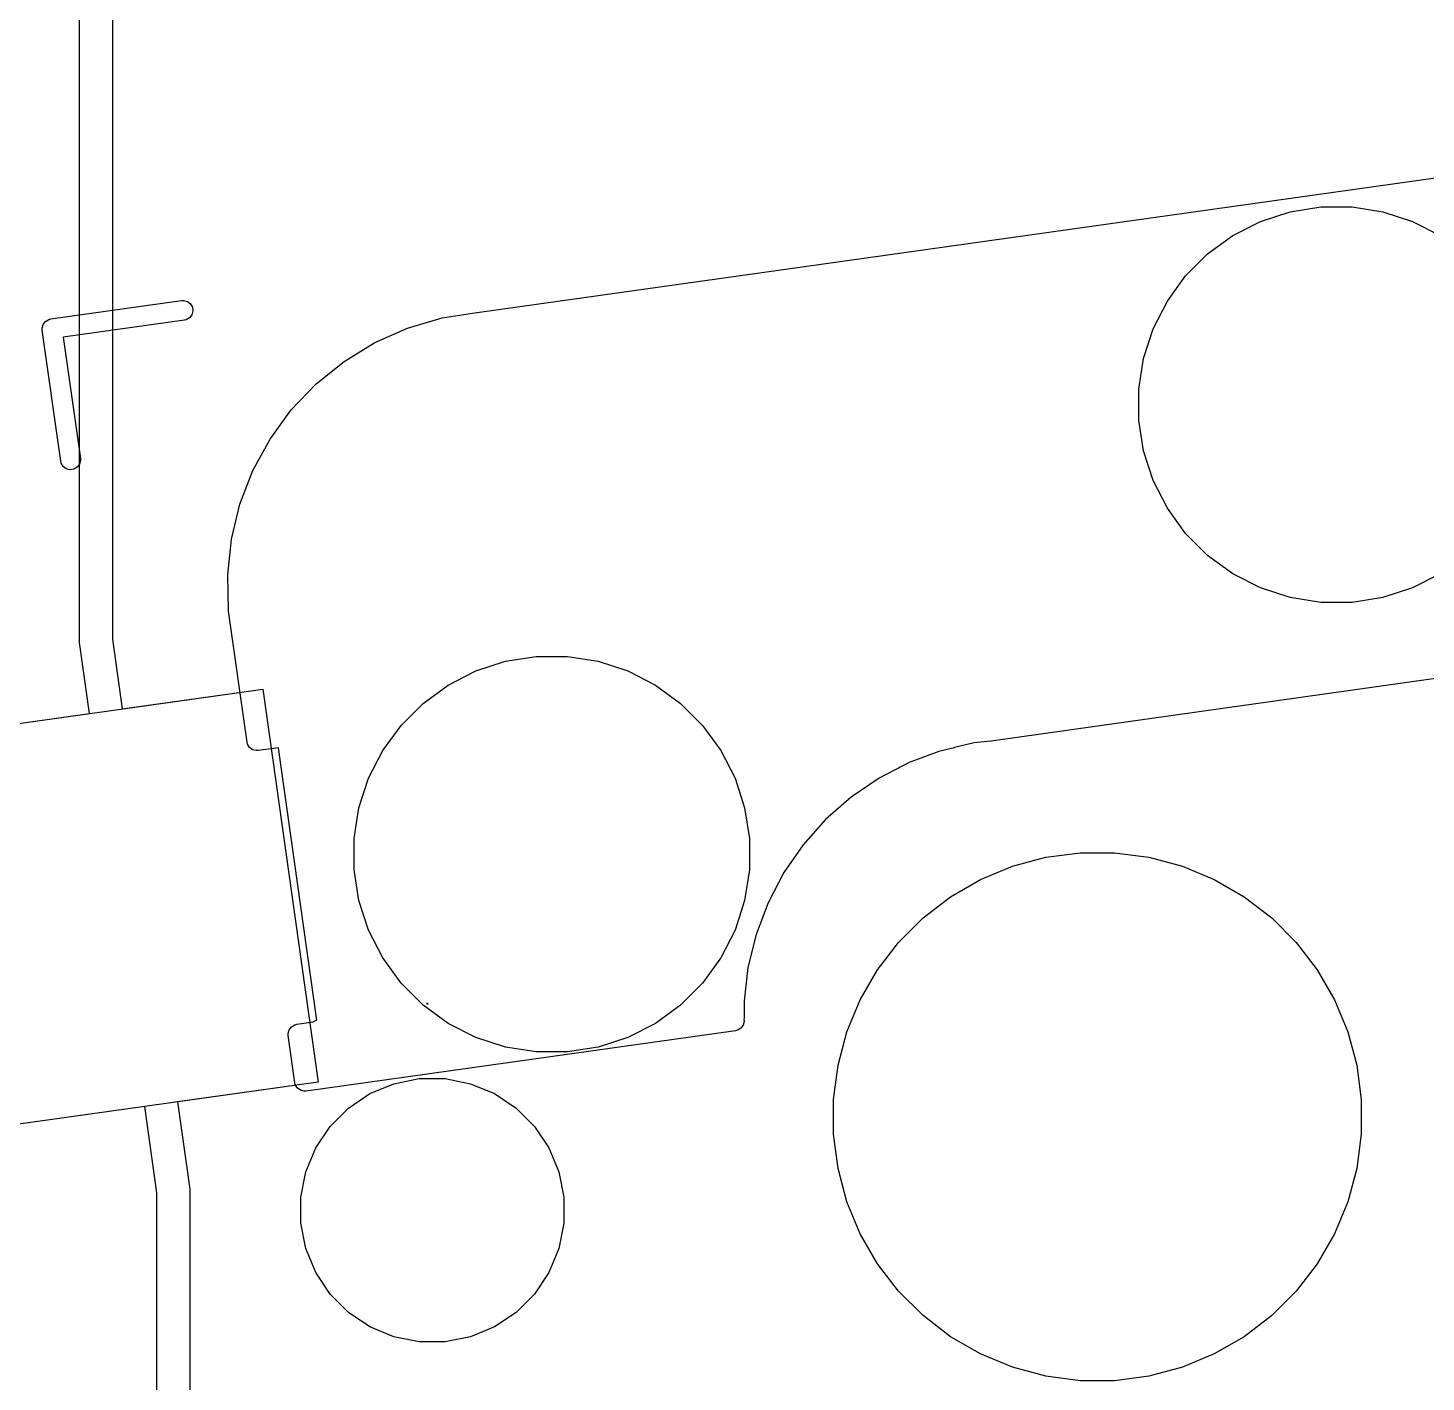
# Model space of a CAD drawing. Header units: millimetres. Extents: x 14 to 286, y -133 to -45.
# Drawn here: x 217.11 to 227.69, y -96.73 to -86.49 of the extents above; entities that cross this region are included whole.
import ezdxf

# ---------------------------------------------------------------- set-up
doc = ezdxf.new("R2010")
doc.units = ezdxf.units.MM
for name, color, linetype, true_color in [('B.Cu', 153, 'CONTINUOUS', 0x4d7fc4), ('B.Mask', 4, 'CONTINUOUS', 0x02ffee), ('B.Paste', 132, 'CONTINUOUS', 0x00c2c2), ('B.Silkscreen', 31, 'CONTINUOUS', 0xe8b2a7), ('F.Mask', 201, 'CONTINUOUS', 0xd864ff), ('F.Silkscreen', 41, 'CONTINUOUS', 0xf2eda1), ('User.Drawings', 9, 'CONTINUOUS', 0xc2c2c2)]:
    doc.layers.add(name, color=color, linetype=linetype, true_color=true_color)

msp = doc.modelspace()

# ---------------------------------------------------------------- linework, layer by layer
at = {"layer": 'B.Cu', "linetype": 'CONTINUOUS'}
for p, q in [((217.7521, -75.3729), (217.7521, -91.112962)), ((217.5021, -91.1217), (217.5021, -75.424676)), ((217.502955, -91.130385), (217.5021, -91.1217)), ((217.503317, -91.139097), (217.502955, -91.130385)), ((217.578651, -91.675109), (217.503317, -91.139097)), ((217.7521, -91.112962), (217.826217, -91.640316)), ((217.826217, -91.640316), (218.890719, -91.49071)), ((218.890719, -91.49071), (219.308238, -94.461514)), ((215.622834, -91.949982), (217.578651, -91.675109)), ((219.308238, -94.461514), (218.243746, -94.611118)), ((218.243746, -94.611118), (218.336684, -95.272403)), ((217.996178, -94.645912), (216.040353, -94.920786)), ((218.0879, -95.298537), (217.996178, -94.645912)), ((218.336684, -95.272403), (218.337045, -95.281126)), ((218.0879, -101.273), (218.0879, -95.298537)), ((218.337045, -95.281126), (218.3379, -95.2898)), ((218.3379, -95.2898), (218.3379, -101.221224))]:
    msp.add_line(p, q, dxfattribs=at)
at = {"layer": 'B.Mask', "linetype": 'CONTINUOUS'}
for p, q in [((226.660214, -87.881187), (226.892693, -87.844366)), ((226.892693, -87.844366), (227.128071, -87.844366)), ((227.128071, -87.844366), (227.36055, -87.881187)), ((226.226634, -88.060782), (226.436357, -87.953923)), ((226.436357, -87.953923), (226.660214, -87.881187)), ((227.36055, -87.881187), (227.584407, -87.953923)), ((227.584407, -87.953923), (227.79413, -88.060782)), ((226.03621, -88.199133), (226.226634, -88.060782)), ((225.869773, -88.36557), (226.03621, -88.199133)), ((225.731422, -88.555994), (225.869773, -88.36557)), ((225.624563, -88.765717), (225.731422, -88.555994)), ((225.551827, -88.989574), (225.624563, -88.765717)), ((225.515006, -89.222053), (225.551827, -88.989574)), ((225.515006, -89.457431), (225.515006, -89.222053)), ((225.551827, -89.68991), (225.515006, -89.457431)), ((225.624563, -89.913767), (225.551827, -89.68991)), ((225.731422, -90.12349), (225.624563, -89.913767)), ((225.869773, -90.313914), (225.731422, -90.12349)), ((226.03621, -90.480351), (225.869773, -90.313914)), ((226.226634, -90.618702), (226.03621, -90.480351)), ((226.436357, -90.725561), (226.226634, -90.618702)), ((227.79413, -90.618702), (227.584407, -90.725561)), ((226.660214, -90.798297), (226.436357, -90.725561)), ((227.584407, -90.725561), (227.36055, -90.798297)), ((226.892693, -90.835118), (226.660214, -90.798297)), ((227.128071, -90.835118), (226.892693, -90.835118)), ((227.36055, -90.798297), (227.128071, -90.835118)), ((220.725511, -91.280214), (220.95799, -91.243393)), ((220.95799, -91.243393), (221.193368, -91.243393)), ((221.193368, -91.243393), (221.425847, -91.280214)), ((220.291931, -91.459809), (220.501654, -91.35295)), ((220.501654, -91.35295), (220.725511, -91.280214)), ((221.425847, -91.280214), (221.649704, -91.35295)), ((221.649704, -91.35295), (221.859427, -91.459809)), ((220.101507, -91.59816), (220.291931, -91.459809)), ((221.859427, -91.459809), (222.049851, -91.59816)), ((215.622834, -91.949982), (218.890719, -91.49071)), ((218.890719, -91.49071), (219.308238, -94.461514)), ((219.93507, -91.764597), (220.101507, -91.59816)), ((222.049851, -91.59816), (222.216288, -91.764597)), ((219.796719, -91.955021), (219.93507, -91.764597)), ((222.216288, -91.764597), (222.354639, -91.955021)), ((219.68986, -92.164744), (219.796719, -91.955021)), ((222.354639, -91.955021), (222.461498, -92.164744)), ((219.617124, -92.388601), (219.68986, -92.164744)), ((222.461498, -92.164744), (222.534234, -92.388601)), ((219.580303, -92.62108), (219.617124, -92.388601)), ((222.534234, -92.388601), (222.571055, -92.62108)), ((219.580303, -92.856458), (219.580303, -92.62108)), ((222.571055, -92.62108), (222.571055, -92.856458)), ((224.811919, -92.762229), (225.071294, -92.728082)), ((225.071294, -92.728082), (225.332906, -92.728082)), ((225.332906, -92.728082), (225.592281, -92.762229)), ((224.317523, -92.930055), (224.559221, -92.82994)), ((224.559221, -92.82994), (224.811919, -92.762229)), ((225.592281, -92.762229), (225.844979, -92.82994)), ((225.844979, -92.82994), (226.086677, -92.930055)), ((219.617124, -93.088937), (219.580303, -92.856458)), ((222.571055, -92.856458), (222.534234, -93.088937)), ((224.09096, -93.060861), (224.317523, -92.930055)), ((226.086677, -92.930055), (226.31324, -93.060861)), ((219.68986, -93.312794), (219.617124, -93.088937)), ((222.534234, -93.088937), (222.461498, -93.312794)), ((223.883408, -93.22012), (224.09096, -93.060861)), ((226.31324, -93.060861), (226.520792, -93.22012)), ((223.69842, -93.405108), (223.883408, -93.22012)), ((226.520792, -93.22012), (226.70578, -93.405108)), ((219.796719, -93.522517), (219.68986, -93.312794)), ((222.461498, -93.312794), (222.354639, -93.522517)), ((223.539161, -93.61266), (223.69842, -93.405108)), ((226.70578, -93.405108), (226.865039, -93.61266)), ((219.93507, -93.712941), (219.796719, -93.522517)), ((222.354639, -93.522517), (222.216288, -93.712941)), ((223.408355, -93.839223), (223.539161, -93.61266)), ((226.865039, -93.61266), (226.995845, -93.839223)), ((220.101507, -93.879378), (219.93507, -93.712941)), ((222.216288, -93.712941), (222.049851, -93.879378)), ((220.291931, -94.017729), (220.101507, -93.879378)), ((222.049851, -93.879378), (221.859427, -94.017729)), ((223.30824, -94.080921), (223.408355, -93.839223)), ((226.995845, -93.839223), (227.09596, -94.080921)), ((220.501654, -94.124588), (220.291931, -94.017729)), ((221.859427, -94.017729), (221.649704, -94.124588)), ((223.240529, -94.333619), (223.30824, -94.080921)), ((227.09596, -94.080921), (227.163671, -94.333619)), ((220.725511, -94.197324), (220.501654, -94.124588)), ((220.95799, -94.234145), (220.725511, -94.197324)), ((221.425847, -94.197324), (221.193368, -94.234145)), ((221.649704, -94.124588), (221.425847, -94.197324)), ((221.193368, -94.234145), (220.95799, -94.234145)), ((223.206382, -94.592994), (223.240529, -94.333619)), ((227.163671, -94.333619), (227.197818, -94.592994)), ((219.308238, -94.461514), (216.040353, -94.920786)), ((219.700141, -94.548878), (219.881253, -94.473859)), ((219.881253, -94.473859), (220.073521, -94.435614)), ((220.073521, -94.435614), (220.269555, -94.435614)), ((220.269555, -94.435614), (220.461823, -94.473859)), ((220.461823, -94.473859), (220.642935, -94.548878)), ((219.537145, -94.657789), (219.700141, -94.548878)), ((220.642935, -94.548878), (220.805931, -94.657789)), ((223.206382, -94.854606), (223.206382, -94.592994)), ((227.197818, -94.592994), (227.197818, -94.854606)), ((219.398528, -94.796406), (219.537145, -94.657789)), ((220.805931, -94.657789), (220.944548, -94.796406)), ((219.289617, -94.959402), (219.398528, -94.796406)), ((220.944548, -94.796406), (221.053459, -94.959402)), ((223.240529, -95.113981), (223.206382, -94.854606)), ((227.197818, -94.854606), (227.163671, -95.113981)), ((219.214598, -95.140514), (219.289617, -94.959402)), ((221.053459, -94.959402), (221.128478, -95.140514)), ((219.176353, -95.332782), (219.214598, -95.140514)), ((221.128478, -95.140514), (221.166723, -95.332782)), ((223.30824, -95.366679), (223.240529, -95.113981)), ((227.163671, -95.113981), (227.09596, -95.366679)), ((219.176353, -95.528816), (219.176353, -95.332782)), ((221.166723, -95.332782), (221.166723, -95.528816)), ((223.408355, -95.608377), (223.30824, -95.366679)), ((227.09596, -95.366679), (226.995845, -95.608377)), ((219.214598, -95.721084), (219.176353, -95.528816)), ((221.166723, -95.528816), (221.128478, -95.721084)), ((223.539161, -95.83494), (223.408355, -95.608377)), ((226.995845, -95.608377), (226.865039, -95.83494)), ((219.289617, -95.902196), (219.214598, -95.721084)), ((221.128478, -95.721084), (221.053459, -95.902196)), ((219.398528, -96.065192), (219.289617, -95.902196)), ((221.053459, -95.902196), (220.944548, -96.065192)), ((223.69842, -96.042492), (223.539161, -95.83494)), ((226.865039, -95.83494), (226.70578, -96.042492)), ((219.537145, -96.203809), (219.398528, -96.065192)), ((220.944548, -96.065192), (220.805931, -96.203809)), ((223.883408, -96.22748), (223.69842, -96.042492)), ((226.70578, -96.042492), (226.520792, -96.22748)), ((219.700141, -96.31272), (219.537145, -96.203809)), ((220.805931, -96.203809), (220.642935, -96.31272)), ((224.09096, -96.386739), (223.883408, -96.22748)), ((226.520792, -96.22748), (226.31324, -96.386739)), ((219.881253, -96.387739), (219.700141, -96.31272)), ((220.642935, -96.31272), (220.461823, -96.387739)), ((220.073521, -96.425984), (219.881253, -96.387739)), ((220.269555, -96.425984), (220.073521, -96.425984)), ((220.461823, -96.387739), (220.269555, -96.425984)), ((224.317523, -96.517545), (224.09096, -96.386739)), ((226.31324, -96.386739), (226.086677, -96.517545)), ((224.559221, -96.61766), (224.317523, -96.517545)), ((226.086677, -96.517545), (225.844979, -96.61766)), ((224.811919, -96.685371), (224.559221, -96.61766)), ((225.844979, -96.61766), (225.592281, -96.685371)), ((225.071294, -96.719518), (224.811919, -96.685371)), ((225.332906, -96.719518), (225.071294, -96.719518)), ((225.592281, -96.685371), (225.332906, -96.719518))]:
    msp.add_line(p, q, dxfattribs=at)
at = {"layer": 'B.Paste', "linetype": 'CONTINUOUS'}
for p, q in [((215.622834, -91.949982), (218.890719, -91.49071)), ((218.890719, -91.49071), (219.308238, -94.461514)), ((219.308238, -94.461514), (216.040353, -94.920786))]:
    msp.add_line(p, q, dxfattribs=at)
at = {"layer": 'B.Silkscreen', "linetype": 'CONTINUOUS'}
for p, q in [((220.5101, -88.642619), (228.828353, -87.473564)), ((219.984625, -88.760844), (220.245335, -88.684175)), ((220.245335, -88.684175), (220.50832, -88.64305)), ((220.50832, -88.64305), (220.5101, -88.642619)), ((219.736153, -88.870888), (219.984625, -88.760844)), ((219.50417, -89.012422), (219.736153, -88.870888)), ((219.292646, -89.183025), (219.50417, -89.012422)), ((219.105199, -89.379778), (219.292646, -89.183025)), ((218.945038, -89.599314), (219.105199, -89.379778)), ((218.814902, -89.837878), (218.945038, -89.599314)), ((218.717018, -90.091387), (218.814902, -89.837878)), ((218.653061, -90.355503), (218.717018, -90.091387)), ((218.624125, -90.625708), (218.653061, -90.355503)), ((218.630706, -90.897378), (218.624125, -90.625708)), ((218.63101, -90.898089), (218.630706, -90.897378)), ((218.631135, -90.901099), (218.63101, -90.898089)), ((218.770308, -91.891367), (218.631135, -90.901099)), ((229.350252, -91.18707), (224.398911, -91.882935)), ((218.773771, -91.905656), (218.770308, -91.891367)), ((224.396683, -91.883214), (224.269246, -91.897181)), ((224.397138, -91.883008), (224.396683, -91.883214)), ((224.398911, -91.882935), (224.397138, -91.883008)), ((218.788624, -91.93087), (218.773771, -91.905656)), ((218.811994, -91.948481), (218.788624, -91.93087)), ((218.840326, -91.955809), (218.811994, -91.948481)), ((218.840336, -91.955807), (218.840326, -91.955809)), ((218.855016, -91.955199), (218.840336, -91.955807)), ((219.008507, -91.933627), (218.855016, -91.955199)), ((219.297908, -93.992822), (219.008507, -91.933627)), ((224.002104, -91.962603), (223.779211, -92.044985)), ((224.118195, -91.934122), (224.002104, -91.962603)), ((224.122273, -91.931881), (224.118195, -91.934122)), ((224.269246, -91.897181), (224.122273, -91.931881)), ((223.779211, -92.044985), (223.551339, -92.16252)), ((223.551339, -92.16252), (223.339489, -92.306949)), ((223.339489, -92.306949), (223.146819, -92.476119)), ((223.146819, -92.476119), (222.976203, -92.667509)), ((222.976203, -92.667509), (222.830182, -92.878266)), ((222.830182, -92.878266), (222.710935, -93.105247)), ((222.710935, -93.105247), (222.620239, -93.345068)), ((222.620239, -93.345068), (222.559446, -93.594155)), ((222.559446, -93.594155), (222.529462, -93.848795)), ((220.141169, -93.869834), (220.13044, -93.86614)), ((220.13044, -93.86614), (220.130822, -93.871288)), ((220.130822, -93.871288), (220.141169, -93.869834)), ((222.529462, -93.848795), (222.530164, -93.976992)), ((219.145888, -94.02486), (219.271266, -94.007238)), ((219.271266, -94.007238), (219.294224, -93.993716)), ((219.294224, -93.993716), (219.297908, -93.992822)), ((222.529387, -94.003391), (222.52206, -94.031723)), ((222.530164, -93.976992), (222.527047, -93.986747)), ((222.527047, -93.986747), (222.529387, -94.003391)), ((219.081446, -94.094878), (219.088774, -94.066546)), ((219.082056, -94.109568), (219.081446, -94.094878)), ((219.132158, -94.466063), (219.082056, -94.109568)), ((219.088774, -94.066546), (219.106385, -94.043176)), ((219.106385, -94.043176), (219.131599, -94.028323)), ((219.131599, -94.028323), (219.145888, -94.02486)), ((222.464945, -94.073409), (219.216866, -94.529896)), ((222.479234, -94.069946), (222.464945, -94.073409)), ((222.504449, -94.055093), (222.479234, -94.069946)), ((222.52206, -94.031723), (222.504449, -94.055093)), ((219.135621, -94.480353), (219.132158, -94.466063)), ((219.150474, -94.505567), (219.135621, -94.480353)), ((219.173844, -94.523178), (219.150474, -94.505567)), ((219.202176, -94.530506), (219.173844, -94.523178)), ((219.216866, -94.529896), (219.202176, -94.530506))]:
    msp.add_line(p, q, dxfattribs=at)
at = {"layer": 'F.Mask', "linetype": 'CONTINUOUS'}
for p, q in [((226.660214, -87.881187), (226.892693, -87.844366)), ((226.892693, -87.844366), (227.128071, -87.844366)), ((227.128071, -87.844366), (227.36055, -87.881187)), ((226.226634, -88.060782), (226.436357, -87.953923)), ((226.436357, -87.953923), (226.660214, -87.881187)), ((227.36055, -87.881187), (227.584407, -87.953923)), ((227.584407, -87.953923), (227.79413, -88.060782)), ((226.03621, -88.199133), (226.226634, -88.060782)), ((225.869773, -88.36557), (226.03621, -88.199133)), ((225.731422, -88.555994), (225.869773, -88.36557)), ((225.624563, -88.765717), (225.731422, -88.555994)), ((225.551827, -88.989574), (225.624563, -88.765717)), ((225.515006, -89.222053), (225.551827, -88.989574)), ((225.515006, -89.457431), (225.515006, -89.222053)), ((225.551827, -89.68991), (225.515006, -89.457431)), ((225.624563, -89.913767), (225.551827, -89.68991)), ((225.731422, -90.12349), (225.624563, -89.913767)), ((225.869773, -90.313914), (225.731422, -90.12349)), ((226.03621, -90.480351), (225.869773, -90.313914)), ((226.226634, -90.618702), (226.03621, -90.480351)), ((226.436357, -90.725561), (226.226634, -90.618702)), ((227.79413, -90.618702), (227.584407, -90.725561)), ((226.660214, -90.798297), (226.436357, -90.725561)), ((227.584407, -90.725561), (227.36055, -90.798297)), ((226.892693, -90.835118), (226.660214, -90.798297)), ((227.128071, -90.835118), (226.892693, -90.835118)), ((227.36055, -90.798297), (227.128071, -90.835118)), ((220.725511, -91.280214), (220.95799, -91.243393)), ((220.95799, -91.243393), (221.193368, -91.243393)), ((221.193368, -91.243393), (221.425847, -91.280214)), ((220.291931, -91.459809), (220.501654, -91.35295)), ((220.501654, -91.35295), (220.725511, -91.280214)), ((221.425847, -91.280214), (221.649704, -91.35295)), ((221.649704, -91.35295), (221.859427, -91.459809)), ((220.101507, -91.59816), (220.291931, -91.459809)), ((221.859427, -91.459809), (222.049851, -91.59816)), ((219.93507, -91.764597), (220.101507, -91.59816)), ((222.049851, -91.59816), (222.216288, -91.764597)), ((219.796719, -91.955021), (219.93507, -91.764597)), ((222.216288, -91.764597), (222.354639, -91.955021)), ((219.68986, -92.164744), (219.796719, -91.955021)), ((222.354639, -91.955021), (222.461498, -92.164744)), ((219.617124, -92.388601), (219.68986, -92.164744)), ((222.461498, -92.164744), (222.534234, -92.388601)), ((219.580303, -92.62108), (219.617124, -92.388601)), ((222.534234, -92.388601), (222.571055, -92.62108)), ((219.580303, -92.856458), (219.580303, -92.62108)), ((222.571055, -92.62108), (222.571055, -92.856458)), ((224.811919, -92.762229), (225.071294, -92.728082)), ((225.071294, -92.728082), (225.332906, -92.728082)), ((225.332906, -92.728082), (225.592281, -92.762229)), ((224.317523, -92.930055), (224.559221, -92.82994)), ((224.559221, -92.82994), (224.811919, -92.762229)), ((225.592281, -92.762229), (225.844979, -92.82994)), ((225.844979, -92.82994), (226.086677, -92.930055)), ((219.617124, -93.088937), (219.580303, -92.856458)), ((222.571055, -92.856458), (222.534234, -93.088937)), ((224.09096, -93.060861), (224.317523, -92.930055)), ((226.086677, -92.930055), (226.31324, -93.060861)), ((219.68986, -93.312794), (219.617124, -93.088937)), ((222.534234, -93.088937), (222.461498, -93.312794)), ((223.883408, -93.22012), (224.09096, -93.060861)), ((226.31324, -93.060861), (226.520792, -93.22012)), ((223.69842, -93.405108), (223.883408, -93.22012)), ((226.520792, -93.22012), (226.70578, -93.405108)), ((219.796719, -93.522517), (219.68986, -93.312794)), ((222.461498, -93.312794), (222.354639, -93.522517)), ((223.539161, -93.61266), (223.69842, -93.405108)), ((226.70578, -93.405108), (226.865039, -93.61266)), ((219.93507, -93.712941), (219.796719, -93.522517)), ((222.354639, -93.522517), (222.216288, -93.712941)), ((223.408355, -93.839223), (223.539161, -93.61266)), ((226.865039, -93.61266), (226.995845, -93.839223)), ((220.101507, -93.879378), (219.93507, -93.712941)), ((222.216288, -93.712941), (222.049851, -93.879378)), ((220.291931, -94.017729), (220.101507, -93.879378)), ((222.049851, -93.879378), (221.859427, -94.017729)), ((223.30824, -94.080921), (223.408355, -93.839223)), ((226.995845, -93.839223), (227.09596, -94.080921)), ((220.501654, -94.124588), (220.291931, -94.017729)), ((221.859427, -94.017729), (221.649704, -94.124588)), ((223.240529, -94.333619), (223.30824, -94.080921)), ((227.09596, -94.080921), (227.163671, -94.333619)), ((220.725511, -94.197324), (220.501654, -94.124588)), ((220.95799, -94.234145), (220.725511, -94.197324)), ((221.425847, -94.197324), (221.193368, -94.234145)), ((221.649704, -94.124588), (221.425847, -94.197324)), ((221.193368, -94.234145), (220.95799, -94.234145)), ((223.206382, -94.592994), (223.240529, -94.333619)), ((227.163671, -94.333619), (227.197818, -94.592994)), ((219.700141, -94.548878), (219.881253, -94.473859)), ((219.881253, -94.473859), (220.073521, -94.435614)), ((220.073521, -94.435614), (220.269555, -94.435614)), ((220.269555, -94.435614), (220.461823, -94.473859)), ((220.461823, -94.473859), (220.642935, -94.548878)), ((219.537145, -94.657789), (219.700141, -94.548878)), ((220.642935, -94.548878), (220.805931, -94.657789)), ((223.206382, -94.854606), (223.206382, -94.592994)), ((227.197818, -94.592994), (227.197818, -94.854606)), ((219.398528, -94.796406), (219.537145, -94.657789)), ((220.805931, -94.657789), (220.944548, -94.796406)), ((219.289617, -94.959402), (219.398528, -94.796406)), ((220.944548, -94.796406), (221.053459, -94.959402)), ((223.240529, -95.113981), (223.206382, -94.854606)), ((227.197818, -94.854606), (227.163671, -95.113981)), ((219.214598, -95.140514), (219.289617, -94.959402)), ((221.053459, -94.959402), (221.128478, -95.140514)), ((219.176353, -95.332782), (219.214598, -95.140514)), ((221.128478, -95.140514), (221.166723, -95.332782)), ((223.30824, -95.366679), (223.240529, -95.113981)), ((227.163671, -95.113981), (227.09596, -95.366679)), ((219.176353, -95.528816), (219.176353, -95.332782)), ((221.166723, -95.332782), (221.166723, -95.528816)), ((223.408355, -95.608377), (223.30824, -95.366679)), ((227.09596, -95.366679), (226.995845, -95.608377)), ((219.214598, -95.721084), (219.176353, -95.528816)), ((221.166723, -95.528816), (221.128478, -95.721084)), ((223.539161, -95.83494), (223.408355, -95.608377)), ((226.995845, -95.608377), (226.865039, -95.83494)), ((219.289617, -95.902196), (219.214598, -95.721084)), ((221.128478, -95.721084), (221.053459, -95.902196)), ((219.398528, -96.065192), (219.289617, -95.902196)), ((221.053459, -95.902196), (220.944548, -96.065192)), ((223.69842, -96.042492), (223.539161, -95.83494)), ((226.865039, -95.83494), (226.70578, -96.042492)), ((219.537145, -96.203809), (219.398528, -96.065192)), ((220.944548, -96.065192), (220.805931, -96.203809)), ((223.883408, -96.22748), (223.69842, -96.042492)), ((226.70578, -96.042492), (226.520792, -96.22748)), ((219.700141, -96.31272), (219.537145, -96.203809)), ((220.805931, -96.203809), (220.642935, -96.31272)), ((224.09096, -96.386739), (223.883408, -96.22748)), ((226.520792, -96.22748), (226.31324, -96.386739)), ((219.881253, -96.387739), (219.700141, -96.31272)), ((220.642935, -96.31272), (220.461823, -96.387739)), ((220.073521, -96.425984), (219.881253, -96.387739)), ((220.269555, -96.425984), (220.073521, -96.425984)), ((220.461823, -96.387739), (220.269555, -96.425984)), ((224.317523, -96.517545), (224.09096, -96.386739)), ((226.31324, -96.386739), (226.086677, -96.517545)), ((224.559221, -96.61766), (224.317523, -96.517545)), ((226.086677, -96.517545), (225.844979, -96.61766)), ((224.811919, -96.685371), (224.559221, -96.61766)), ((225.844979, -96.61766), (225.592281, -96.685371)), ((225.071294, -96.719518), (224.811919, -96.685371)), ((225.332906, -96.719518), (225.071294, -96.719518)), ((225.592281, -96.685371), (225.332906, -96.719518))]:
    msp.add_line(p, q, dxfattribs=at)
at = {"layer": 'F.Silkscreen', "linetype": 'CONTINUOUS'}
for p, q in [((224.811919, -92.762229), (225.071294, -92.728082)), ((225.071294, -92.728082), (225.332906, -92.728082)), ((225.332906, -92.728082), (225.592281, -92.762229)), ((224.317523, -92.930055), (224.559221, -92.82994)), ((224.559221, -92.82994), (224.811919, -92.762229)), ((225.592281, -92.762229), (225.844979, -92.82994)), ((225.844979, -92.82994), (226.086677, -92.930055)), ((224.09096, -93.060861), (224.317523, -92.930055)), ((226.086677, -92.930055), (226.31324, -93.060861)), ((223.883408, -93.22012), (224.09096, -93.060861)), ((226.31324, -93.060861), (226.520792, -93.22012)), ((223.69842, -93.405108), (223.883408, -93.22012)), ((226.520792, -93.22012), (226.70578, -93.405108)), ((223.539161, -93.61266), (223.69842, -93.405108)), ((226.70578, -93.405108), (226.865039, -93.61266)), ((223.408355, -93.839223), (223.539161, -93.61266)), ((226.865039, -93.61266), (226.995845, -93.839223)), ((223.30824, -94.080921), (223.408355, -93.839223)), ((226.995845, -93.839223), (227.09596, -94.080921)), ((223.240529, -94.333619), (223.30824, -94.080921)), ((227.09596, -94.080921), (227.163671, -94.333619)), ((223.206382, -94.592994), (223.240529, -94.333619)), ((227.163671, -94.333619), (227.197818, -94.592994)), ((219.700141, -94.548878), (219.881253, -94.473859)), ((219.881253, -94.473859), (220.073521, -94.435614)), ((220.073521, -94.435614), (220.269555, -94.435614)), ((220.269555, -94.435614), (220.461823, -94.473859)), ((220.461823, -94.473859), (220.642935, -94.548878)), ((219.537145, -94.657789), (219.700141, -94.548878)), ((220.642935, -94.548878), (220.805931, -94.657789)), ((223.206382, -94.854606), (223.206382, -94.592994)), ((227.197818, -94.592994), (227.197818, -94.854606)), ((219.398528, -94.796406), (219.537145, -94.657789)), ((220.805931, -94.657789), (220.944548, -94.796406)), ((219.289617, -94.959402), (219.398528, -94.796406)), ((220.944548, -94.796406), (221.053459, -94.959402)), ((223.240529, -95.113981), (223.206382, -94.854606)), ((227.197818, -94.854606), (227.163671, -95.113981)), ((219.214598, -95.140514), (219.289617, -94.959402)), ((221.053459, -94.959402), (221.128478, -95.140514)), ((219.176353, -95.332782), (219.214598, -95.140514)), ((221.128478, -95.140514), (221.166723, -95.332782)), ((223.30824, -95.366679), (223.240529, -95.113981)), ((227.163671, -95.113981), (227.09596, -95.366679)), ((219.176353, -95.528816), (219.176353, -95.332782)), ((221.166723, -95.332782), (221.166723, -95.528816)), ((223.408355, -95.608377), (223.30824, -95.366679)), ((227.09596, -95.366679), (226.995845, -95.608377)), ((219.214598, -95.721084), (219.176353, -95.528816)), ((221.166723, -95.528816), (221.128478, -95.721084)), ((223.539161, -95.83494), (223.408355, -95.608377)), ((226.995845, -95.608377), (226.865039, -95.83494)), ((219.289617, -95.902196), (219.214598, -95.721084)), ((221.128478, -95.721084), (221.053459, -95.902196)), ((219.398528, -96.065192), (219.289617, -95.902196)), ((221.053459, -95.902196), (220.944548, -96.065192)), ((223.69842, -96.042492), (223.539161, -95.83494)), ((226.865039, -95.83494), (226.70578, -96.042492)), ((219.537145, -96.203809), (219.398528, -96.065192)), ((220.944548, -96.065192), (220.805931, -96.203809)), ((223.883408, -96.22748), (223.69842, -96.042492)), ((226.70578, -96.042492), (226.520792, -96.22748)), ((219.700141, -96.31272), (219.537145, -96.203809)), ((220.805931, -96.203809), (220.642935, -96.31272)), ((224.09096, -96.386739), (223.883408, -96.22748)), ((226.520792, -96.22748), (226.31324, -96.386739)), ((219.881253, -96.387739), (219.700141, -96.31272)), ((220.642935, -96.31272), (220.461823, -96.387739)), ((220.073521, -96.425984), (219.881253, -96.387739)), ((220.269555, -96.425984), (220.073521, -96.425984)), ((220.461823, -96.387739), (220.269555, -96.425984)), ((224.317523, -96.517545), (224.09096, -96.386739)), ((226.31324, -96.386739), (226.086677, -96.517545)), ((224.559221, -96.61766), (224.317523, -96.517545)), ((226.086677, -96.517545), (225.844979, -96.61766)), ((224.811919, -96.685371), (224.559221, -96.61766)), ((225.844979, -96.61766), (225.592281, -96.685371)), ((225.071294, -96.719518), (224.811919, -96.685371)), ((225.332906, -96.719518), (225.071294, -96.719518)), ((225.592281, -96.685371), (225.332906, -96.719518))]:
    msp.add_line(p, q, dxfattribs=at)
at = {"layer": 'User.Drawings', "linetype": 'CONTINUOUS'}
for p, q in [((217.285574, -88.691865), (218.275842, -88.552692)), ((218.275842, -88.552692), (218.290532, -88.552082)), ((218.290532, -88.552082), (218.318864, -88.55941)), ((218.318864, -88.55941), (218.342234, -88.577021)), ((218.342234, -88.577021), (218.357087, -88.602235)), ((218.357087, -88.602235), (218.36116, -88.631214)), ((217.22846, -88.733551), (217.246071, -88.710181)), ((217.246071, -88.710181), (217.271285, -88.695328)), ((217.271285, -88.695328), (217.285574, -88.691865)), ((218.296718, -88.701232), (217.380719, -88.829967)), ((218.311007, -88.697769), (218.296718, -88.701232)), ((218.336221, -88.682916), (218.311007, -88.697769)), ((218.353832, -88.659546), (218.336221, -88.682916)), ((218.36116, -88.631214), (218.353832, -88.659546)), ((217.221132, -88.761883), (217.22846, -88.733551)), ((217.221742, -88.776573), (217.221132, -88.761883)), ((217.360915, -89.766841), (217.221742, -88.776573)), ((217.380719, -88.829967), (217.509455, -89.745965)), ((217.364378, -89.78113), (217.360915, -89.766841)), ((217.510065, -89.760655), (217.502737, -89.788987)), ((217.509455, -89.745965), (217.510065, -89.760655)), ((217.379231, -89.806344), (217.364378, -89.78113)), ((217.402601, -89.823955), (217.379231, -89.806344)), ((217.430933, -89.831283), (217.402601, -89.823955)), ((217.459912, -89.82721), (217.430933, -89.831283)), ((217.485126, -89.812357), (217.459912, -89.82721)), ((217.502737, -89.788987), (217.485126, -89.812357))]:
    msp.add_line(p, q, dxfattribs=at)

doc.saveas('drawing.dxf')
